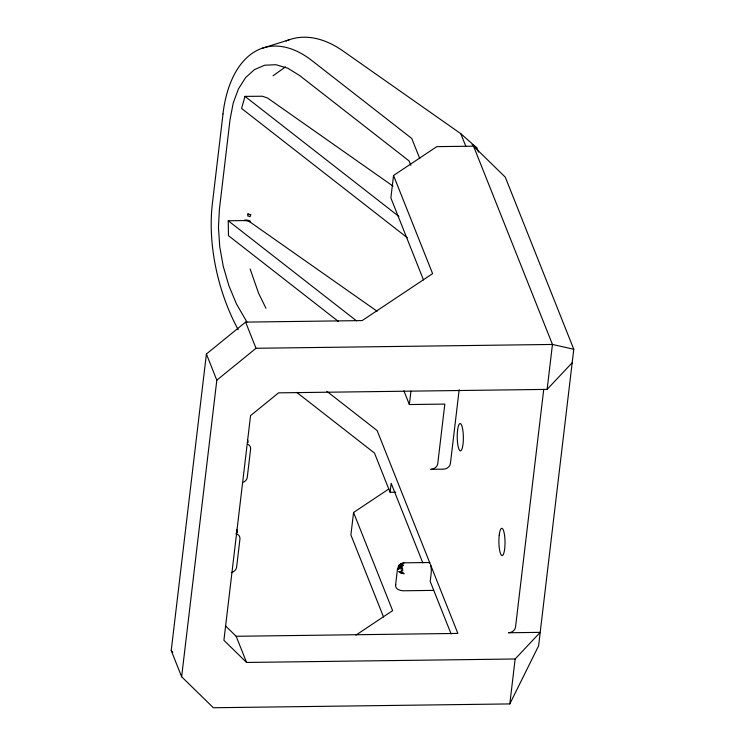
<?xml version="1.0" encoding="UTF-8"?>
<svg xmlns="http://www.w3.org/2000/svg" width="745" height="745" viewBox="0 0 745 745"><rect width="100%" height="100%" fill="white"/><g stroke="black" fill="none" stroke-linecap="round" stroke-linejoin="round"><path stroke-width="1.12" d="M223.016 113.948L212.353 203.813A130.124 71.473 74.9 0 0 238.167 329.663M171.22 650.581L206.402 354.015L245.599 322.101L362.154 320.592L432.603 273.638L393.537 175.485L436.812 146.635L473.55 146.169L505.287 177.161L573.78 349.265L538.598 645.831L509.813 703.923L213.377 707.75L181.64 676.758L171.22 650.581L172.849 652.164M181.64 676.758L216.814 380.183L206.402 354.015M388.788 489.009L353.558 512.486L350.895 534.957L383.517 616.935M393.537 175.485L390.874 197.947L423.495 279.924M395.772 492.212L390.082 492.287L391.153 483.3L422.815 562.857M459.171 389.728L450.427 463.465A6.5 5.466 -21.7 0 1 443.424 469.164L430.759 469.322A6.5 5.466 -21.7 0 0 437.753 463.632L444.821 404.088L409.35 404.544L410.951 391.069M433.525 590.385L403.809 590.776A6.5 3.204 6.8 0 1 396.731 588.429A16.427 8.102 6.8 0 1 395.53 585.421L397.532 568.575M543.72 389.458L515.531 627.067A6.5 5.466 -21.7 0 1 508.528 632.766L540.2 632.356L515.149 658.99L509.813 703.923M515.149 658.99L246.576 662.454L223.91 640.318L250.553 415.645L278.555 392.848L547.128 389.384L552.455 344.451L473.55 146.169M393.025 186.129L267.483 97.968L262.342 96.235L244.984 96.375L241.585 108.453L407.338 237.776M403.194 563.695L403.911 562.838L429.25 562.512M547.128 389.384L572.179 362.75M216.814 380.183L256.019 348.278L552.455 344.451L573.78 349.265M273.052 75.794L285.493 66.882M338.379 321.43L228.464 235.671L228.259 220.781L244.053 220.585L244.919 219.999A6.5 2.682 1.7 0 1 249.864 220.827L250.422 222.289L377.082 311.224M355.952 635.094L392.624 610.649L353.558 512.486M261.961 48.378L289.237 39.774M402.868 563.332L400.642 563.769L398.873 565.353L401.676 563.35L403.911 562.838M225.633 626.005L236.156 636.277L457.858 633.418L430.508 564.701A6.5 1.462 89.3 0 1 431.15 573.594L430.219 581.454L451.135 634.023M478.523 152.11L476.847 147.883L460.801 133.681L343.017 50.986A130.021 76.372 72.5 0 0 286.052 41.022M472.088 144.549L476.847 147.883M244.984 96.375L398.864 216.432M228.259 220.781L356.464 320.816M326.925 391.386L377.128 430.554L429.995 563.397A6.5 1.462 89.3 0 0 428.878 562.726M296.752 392.392L374.465 453.025L390.082 492.287M246.949 322.045L236.426 303.876L228.883 285.67L223.258 266.393L219.756 246.772L218.453 227.514L219.403 209.317L230.065 119.451L233.232 102.978L238.484 88.832L245.664 77.545L254.511 69.555L264.736 65.206L275.948 64.722L287.728 68.186L299.583 75.496L409.107 160.948L410.83 165.269M265.974 308.29L258.636 293.353L250.134 269.001M460.801 133.681L465.793 146.225M419.78 158.592L411.771 138.477L312.118 60.736A130.124 71.473 74.9 0 0 222.969 113.91M403.874 390.78L409.35 404.544M245.599 322.101L256.019 348.278M236.156 636.277L246.576 662.454M244.053 220.576A6.556 3.231 6.8 0 1 250.422 222.289M395.53 585.421A6.5 3.204 6.8 0 1 395.856 584.629M247.48 439.848A6.5 5.466 -21.7 0 1 248.001 442.642M236.826 529.714A6.5 5.466 -21.7 0 1 237.338 532.517M248.011 444.365A6.5 5.466 -21.7 0 1 250.599 449.188L247.275 477.275A6.5 5.466 -21.7 0 1 243.531 482.173M235.895 533.69A6.5 5.466 -21.7 0 1 239.946 539.054L236.612 567.141A6.5 5.466 -21.7 0 1 231.276 572.626M401.015 567.941L401.704 572.831L403.036 572.588L404.125 573.827L400.95 573.017L398.724 571.573L400 571.545L400.95 573.017L401.248 571.201L402.728 570.931L402.496 567.671L401.015 567.941L400.503 566.731L403.511 565.241L401.257 566.545L401.015 567.941M247.917 213.889L247.768 215.975A6.5 2.887 3.6 0 1 250.059 216.711L250.832 214.476L250.199 214.672A6.5 2.989 4.6 0 0 247.917 213.889M398.445 566.405L398.044 567.969L401.015 564.17L402.989 563.937L399.981 565.427L399.832 564.58L398.445 566.405M400.503 566.731L398.566 569.273L400.503 566.731M457.56 430.368A13.652 3.064 89.3 0 0 460.457 450.883A13.652 3.064 89.3 0 0 462.878 430.452A13.652 3.064 89.3 0 0 457.56 430.368M499.234 535.068A13.652 3.064 89.3 0 0 502.121 555.593A13.652 3.064 89.3 0 0 504.542 535.161A13.652 3.064 89.3 0 0 499.234 535.068"/></g></svg>
